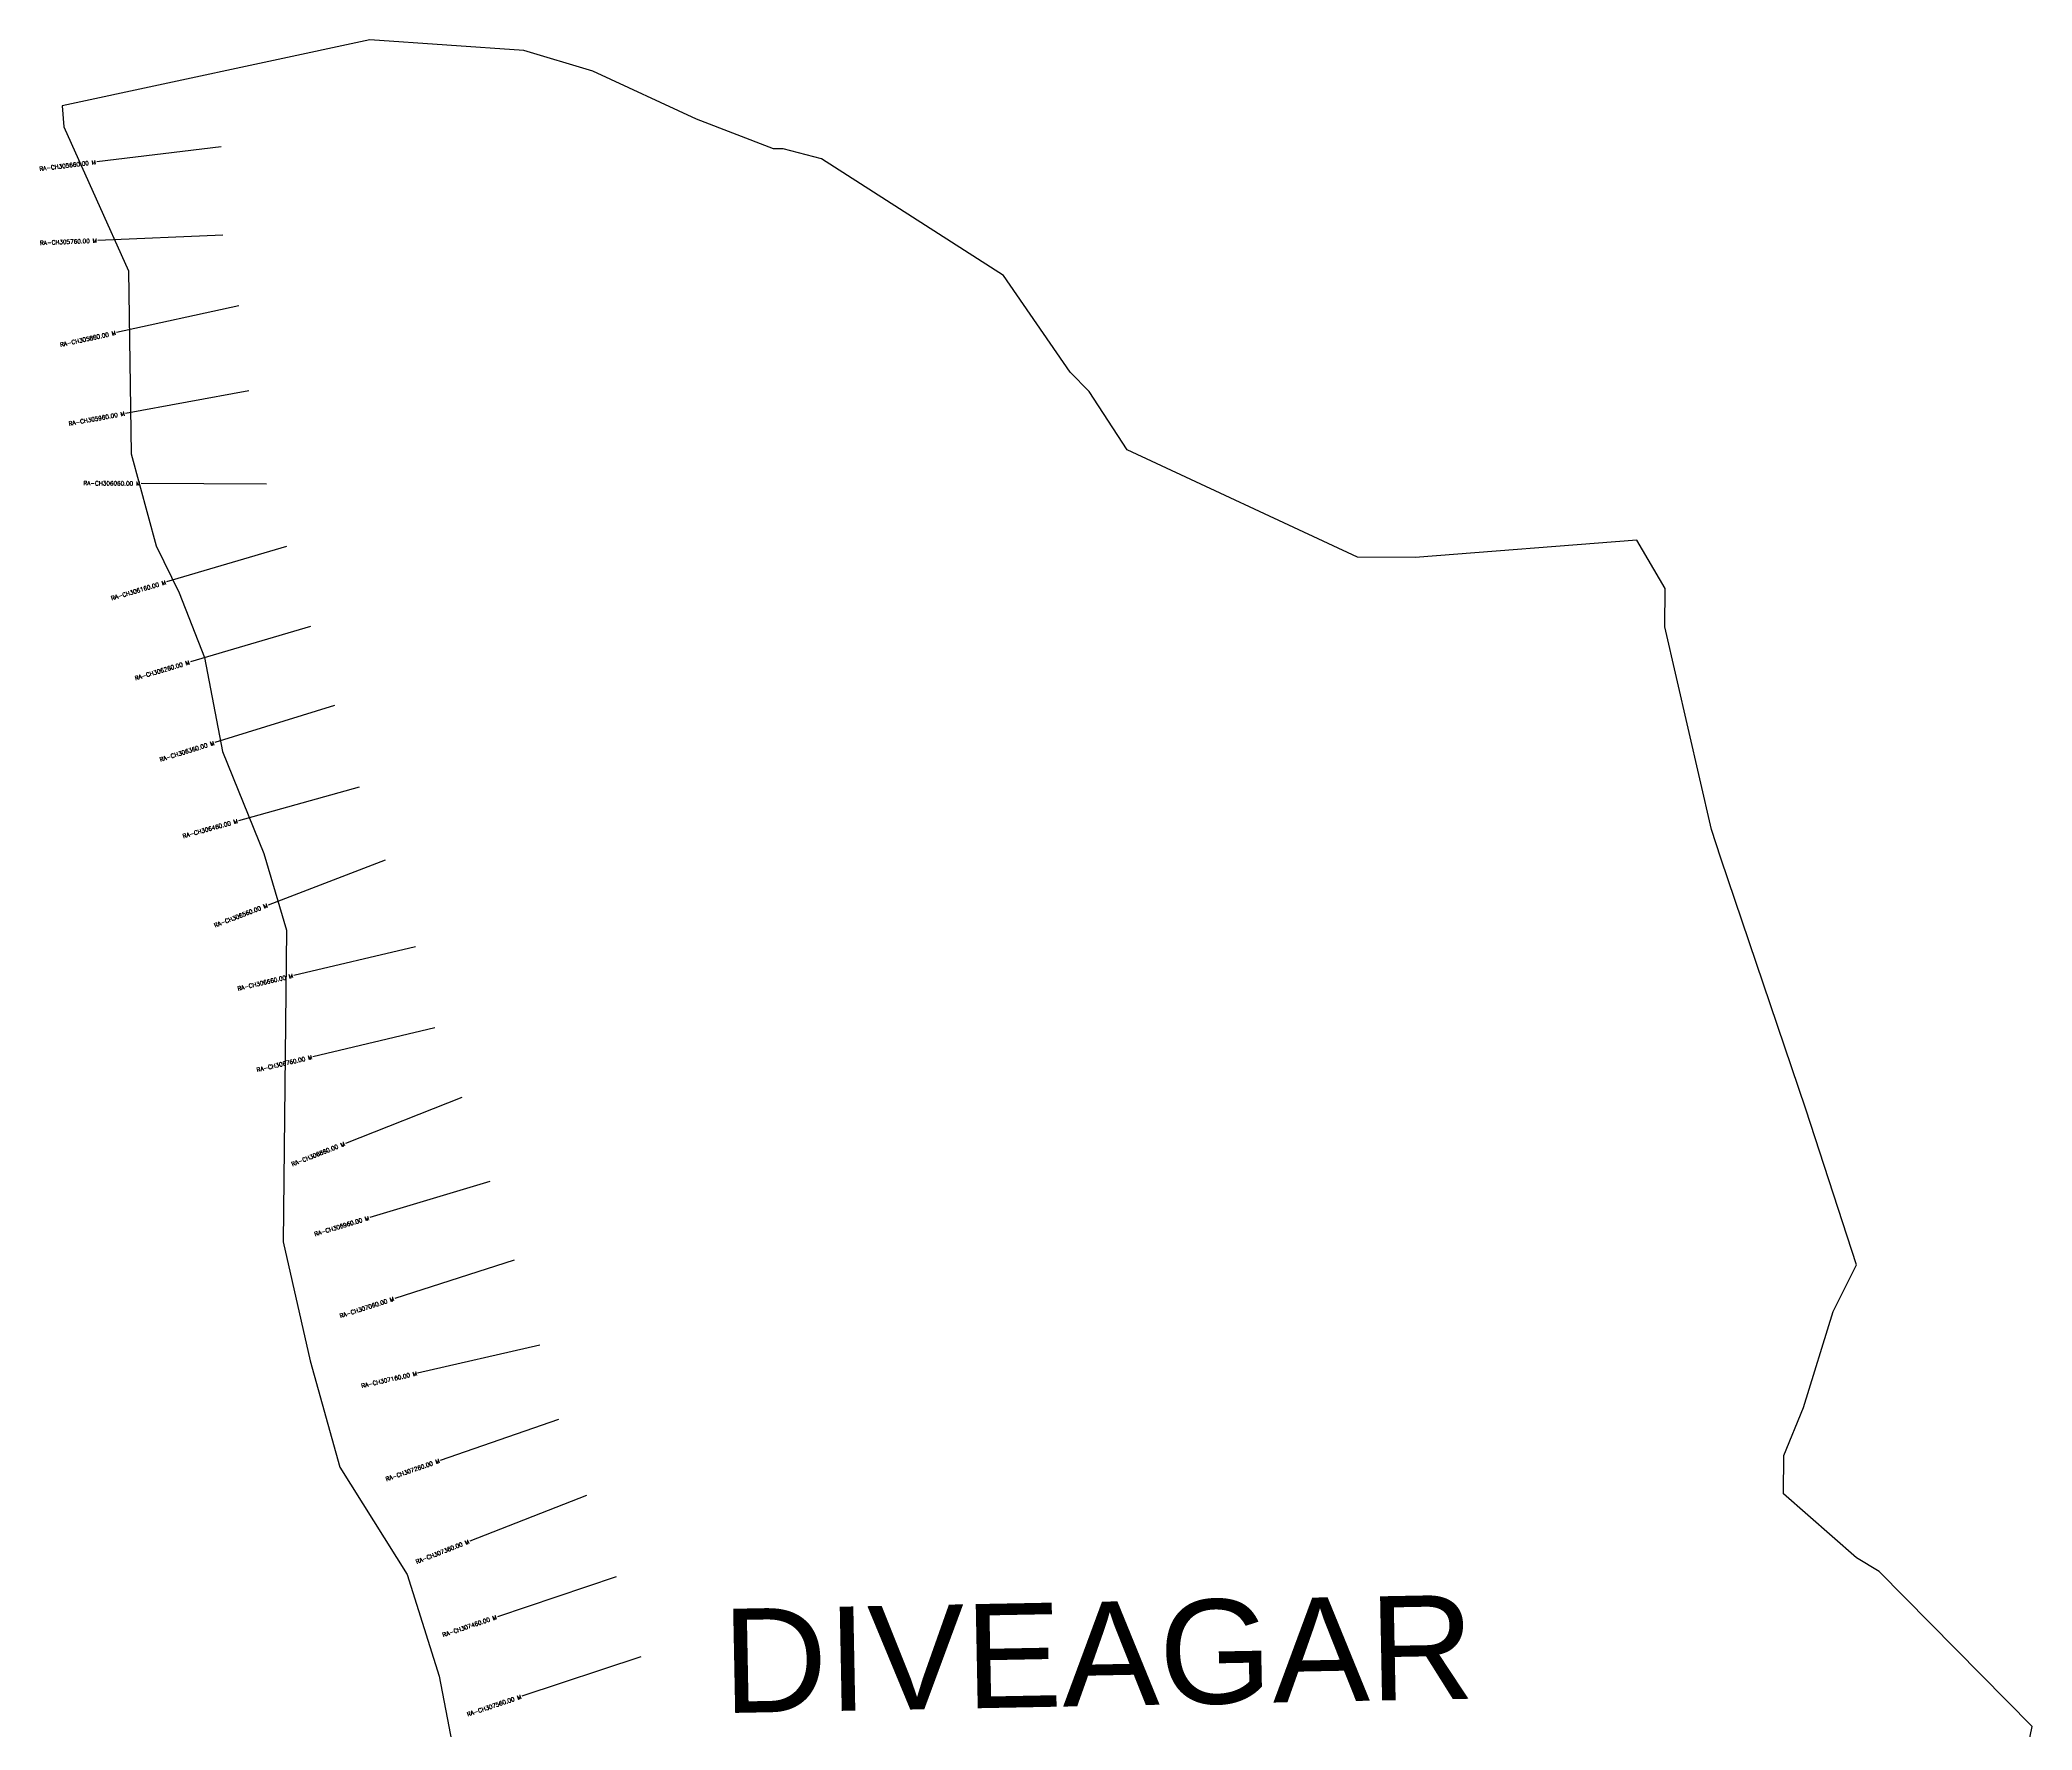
# Model space of a CAD drawing. Header units: metres. Extents: x 286112 to 288498, y 2008776 to 2012902.
# Drawn here: x 286112 to 288498, y 2010877 to 2012902 of the extents above; entities that cross this region are included whole.
import ezdxf
from ezdxf.enums import TextEntityAlignment as Align

# ---------------------------------------------------------------- set-up
doc = ezdxf.new("R2010")
doc.units = ezdxf.units.M
doc.header["$MEASUREMENT"] = 0
for name, color, linetype in [('CS', 134, 'Continuous'), ('CSMark', 6, 'Continuous'), ('VILLAGE BOUNDRY', 10, 'Continuous'), ('VILLAGE NAME', 250, 'Continuous')]:
    doc.layers.add(name, color=color, linetype=linetype)
doc.styles.get("Standard").update_dxf_attribs({"font": 'simplex.shx'})

msp = doc.modelspace()

# ---------------------------------------------------------------- linework, layer by layer
at = {"layer": 'CS'}
for p, q in [((286328.9, 2012774), (286180, 2012755.8)), ((286331.1, 2012668.3), (286181.2, 2012661.8)), ((286350.3, 2012583.4), (286203.7, 2012551.5)), ((286362, 2012481.7), (286214.5, 2012454.7)), ((286383.2, 2012369.9), (286233.2, 2012370.7)), ((286407.4, 2012295.4), (286263.6, 2012252.7)), ((286435.9, 2012199.5), (286292.1, 2012156.9)), ((286464.8, 2012104.8), (286321.5, 2012060.3)), ((286494.2, 2012006.9), (286349.7, 2011966.7)), ((286525.4, 2011919.5), (286385.3, 2011865.8)), ((286561.8, 2011815.8), (286415.9, 2011781.3)), ((286584.8, 2011718.5), (286438.8, 2011684)), ((286617.2, 2011635.4), (286477.7, 2011580.3)), ((286650.6, 2011534.5), (286506.9, 2011491.4)), ((286679.7, 2011440.4), (286536.9, 2011394.5)), ((286710.6, 2011338.5), (286564.3, 2011305.2)), ((286733.1, 2011249.7), (286591.4, 2011200.5)), ((286766.5, 2011158.4), (286626.7, 2011104)), ((286801.9, 2011061.2), (286659.7, 2011013.3)), ((286831.5, 2010965.4), (286689.2, 2010918))]:
    msp.add_line(p, q, dxfattribs=at)
at = {"layer": 'VILLAGE BOUNDRY'}
msp.add_lwpolyline([(288485.5, 2010824.1), (288497.5, 2010881.7), (288314.5, 2011067.5), (288287, 2011083.7), (288199.9, 2011160.5), (288200.2, 2011206.6), (288223.7, 2011264.1), (288259.2, 2011379.1), (288287, 2011435), (288226.4, 2011621.4), (288124.9, 2011921.8), (288113.7, 2011956.4), (288057.8, 2012198.9), (288058.2, 2012245), (288024, 2012302.9), (287758.8, 2012281.9), (287689.6, 2012282.4), (287414, 2012411.2), (287368.4, 2012480.7), (287345.5, 2012503.9), (287265.7, 2012619.8), (287047.8, 2012759.7), (287001.8, 2012771.6), (286990.2, 2012771.7), (286898.3, 2012806.9), (286774.1, 2012864.7), (286691.4, 2012889.2), (286507.1, 2012902.1), (286138.8, 2012823.2), (286140.7, 2012797.9), (286218, 2012625.3), (286221.3, 2012406.1), (286251.2, 2012296.2), (286278.9, 2012239.7), (286309.1, 2012162.4), (286330.5, 2012049.6), (286380.1, 2011927.6), (286407.4, 2011835.5), (286403.3, 2011462.5), (286435.7, 2011320), (286471.1, 2011192.3), (286551.8, 2011064), (286590.1, 2010942.2), (286624.9, 2010761.2)], dxfattribs=at)

# ---------------------------------------------------------------- texts
at = {"layer": 'CSMark'}
for s, rotation, p in [('RA-CH305660.00 M', 6.9767, (286179, 2012755.7)), ('RA-CH305760.00 M', 2.4996, (286180.2, 2012661.7)), ('RA-CH305860.00 M', 12.2898, (286202.8, 2012551.2)), ('RA-CH305960.00 M', 10.3605, (286213.5, 2012454.5)), ('RA-CH306060.00 M', 359.6982, (286232.2, 2012370.7)), ('RA-CH306160.00 M', 16.5279, (286262.7, 2012252.4)), ('RA-CH306260.00 M', 16.5279, (286291.1, 2012156.6)), ('RA-CH306360.00 M', 17.2465, (286320.6, 2012060)), ('RA-CH306460.00 M', 15.5359, (286348.7, 2011966.4)), ('RA-CH306560.00 M', 20.955, (286384.4, 2011865.5)), ('RA-CH306660.00 M', 13.2848, (286414.9, 2011781.1)), ('RA-CH306760.00 M', 13.2848, (286437.9, 2011683.8)), ('RA-CH306860.00 M', 21.543, (286476.8, 2011580)), ('RA-CH306960.00 M', 16.7175, (286506, 2011491.1)), ('RA-CH307060.00 M', 17.8337, (286535.9, 2011394.2)), ('RA-CH307160.00 M', 12.8561, (286563.4, 2011304.9)), ('RA-CH307260.00 M', 19.1336, (286590.4, 2011200.2)), ('RA-CH307360.00 M', 21.2502, (286625.8, 2011103.6)), ('RA-CH307460.00 M', 18.6012, (286658.8, 2011013)), ('RA-CH307560.00 M', 18.427, (286688.2, 2010917.7))]:
    msp.add_text(s, height=5, rotation=rotation, dxfattribs=at).set_placement(p, align=Align.MIDDLE_RIGHT)
at = {"layer": 'VILLAGE NAME', "insert": (286927.8, 2011022.6), "char_height": 124.759, "attachment_point": 1, "rotation": 1.1028}
msp.add_mtext_dynamic_manual_height_columns('{\\fArial|b0|i0|c0|p34;DIVEAGAR}', width=833.951, gutter_width=623.8, heights=[0], dxfattribs=at)

doc.saveas('drawing.dxf')
